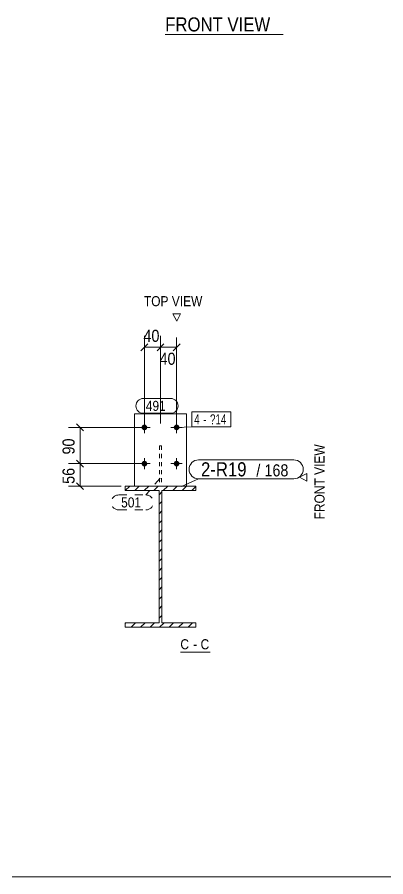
# Model space of a CAD drawing. Header units: millimetres. Extents: x 2 to 825, y 1 to 579.
# Drawn here: x 342.1 to 433.7, y 5 to 218.5 of the extents above; entities that cross this region are included whole.
import ezdxf

# ---------------------------------------------------------------- set-up
doc = ezdxf.new("R2010")
doc.units = ezdxf.units.MM
for name, pattern in [('XKITLINE00', [0]), ('XKITLINE01', [4, 1, -1, 1, -1]), ('XKITLINE02', [4, 2, -2])]:
    doc.linetypes.add(name, pattern=pattern)
for name, color, linetype, lineweight in [('Bolt', 3, 'Continuous', 0), ('BoltMark', 7, 'Continuous', 0), ('Dimensions', 7, 'Continuous', 0), ('DrawingSheet', 5, 'Continuous', 0), ('OtherObjectType', 7, 'Continuous', 0), ('Part', 2, 'Continuous', 0), ('PartMark', 7, 'Continuous', 0)]:
    doc.layers.add(name, color=color, linetype=linetype, lineweight=lineweight)
doc.styles.add('ARIAL', font='ARIAL.TTF')
doc.styles.add('ARIAL_NARROW', font='ARIALN.TTF')

# ---------------------------------------------------------------- blocks, each defined once
blk = doc.blocks.new('*A6')
at = {"layer": 'Part', "color": 7, "linetype": 'XKITLINE00', "lineweight": 0}
for p, q in [((368.95, 100.9), (370.05, 102)), ((368.95, 100.9), (368.95, 100.9)), ((371.31, 100.9), (372.41, 102)), ((373.66, 100.9), (374.76, 102)), ((376.02, 100.9), (377.12, 102)), ((377.35, 99.87), (378.05, 100.57)), ((378.38, 100.9), (379.48, 102)), ((380.74, 100.9), (381.84, 102)), ((383.09, 100.9), (384.19, 102)), ((385.45, 100.9), (386.45, 101.9)), ((377.35, 97.51), (378.05, 98.21)), ((377.35, 95.16), (378.05, 95.86)), ((377.35, 92.8), (378.05, 93.5)), ((377.35, 90.44), (378.05, 91.14)), ((377.35, 88.08), (378.05, 88.78)), ((377.35, 85.73), (378.05, 86.43)), ((377.35, 83.37), (378.05, 84.07)), ((377.35, 81.01), (378.05, 81.71)), ((377.35, 78.66), (378.05, 79.36)), ((377.35, 76.3), (378.05, 77)), ((377.35, 73.94), (378.05, 74.64)), ((377.35, 71.58), (378.05, 72.28)), ((377.35, 69.23), (378.05, 69.93)), ((368.95, 67.9), (369.15, 68.1)), ((370.41, 67), (371.51, 68.1)), ((372.77, 67), (373.87, 68.1)), ((375.12, 67), (376.22, 68.1)), ((377.48, 67), (378.58, 68.1)), ((379.84, 67), (380.94, 68.1)), ((382.2, 67), (383.3, 68.1)), ((384.55, 67), (385.65, 68.1))]:
    blk.add_line(p, q, dxfattribs=at)
blk = doc.blocks.new('*A163')
at = {"layer": 'Bolt'}
for points in [[(374.4, 116.57), (374.4, 116.53), (374.39, 116.5), (374.39, 116.46), (374.38, 116.43), (374.37, 116.4), (374.36, 116.36), (374.35, 116.33), (374.33, 116.3), (374.32, 116.27), (374.3, 116.24), (374.28, 116.21), (374.26, 116.18), (374.24, 116.16), (374.22, 116.13), (374.19, 116.11), (374.17, 116.08), (374.14, 116.06), (374.12, 116.04), (374.09, 116.02), (374.06, 116), (374.03, 115.98), (374, 115.97), (373.97, 115.95), (373.93, 115.94), (373.9, 115.93), (373.87, 115.92), (373.84, 115.91), (373.8, 115.91), (373.77, 115.9), (373.73, 115.9), (373.7, 115.9), (373.66, 115.9), (373.63, 115.9), (373.6, 115.91), (373.56, 115.91), (373.53, 115.92), (373.5, 115.93), (373.46, 115.94), (373.43, 115.95), (373.4, 115.97), (373.37, 115.98), (373.34, 116), (373.31, 116.02), (373.28, 116.04), (373.26, 116.06), (373.23, 116.08), (373.2, 116.11), (373.18, 116.13), (373.16, 116.16), (373.14, 116.18), (373.12, 116.21), (373.1, 116.24), (373.08, 116.27), (373.07, 116.3), (373.05, 116.33), (373.04, 116.36), (373.03, 116.4), (373.02, 116.43), (373.01, 116.46), (373.01, 116.5), (373, 116.53), (373, 116.57), (373, 116.6), (373, 116.63), (373, 116.67), (373.01, 116.7), (373.01, 116.74), (373.02, 116.77), (373.03, 116.8), (373.04, 116.84), (373.05, 116.87), (373.07, 116.9), (373.08, 116.93), (373.1, 116.96), (373.12, 116.99), (373.14, 117.02), (373.16, 117.04), (373.18, 117.07), (373.2, 117.1), (373.23, 117.12), (373.26, 117.14), (373.28, 117.16), (373.31, 117.18), (373.34, 117.2), (373.37, 117.22), (373.4, 117.23), (373.43, 117.25), (373.46, 117.26), (373.5, 117.27), (373.53, 117.28), (373.56, 117.29), (373.6, 117.29), (373.63, 117.3), (373.66, 117.3), (373.7, 117.3), (373.73, 117.3), (373.77, 117.3), (373.8, 117.29), (373.84, 117.29), (373.87, 117.28), (373.9, 117.27), (373.93, 117.26), (373.97, 117.25), (374, 117.23), (374.03, 117.22), (374.06, 117.2), (374.09, 117.18), (374.12, 117.16), (374.14, 117.14), (374.17, 117.12), (374.19, 117.1), (374.22, 117.07), (374.24, 117.04), (374.26, 117.02), (374.28, 116.99), (374.3, 116.96), (374.32, 116.93), (374.33, 116.9), (374.35, 116.87), (374.36, 116.84), (374.37, 116.8), (374.38, 116.77), (374.39, 116.74), (374.39, 116.7), (374.4, 116.67), (374.4, 116.63), (374.4, 116.6)], [(382.4, 116.57), (382.4, 116.53), (382.39, 116.5), (382.39, 116.46), (382.38, 116.43), (382.37, 116.4), (382.36, 116.36), (382.35, 116.33), (382.33, 116.3), (382.32, 116.27), (382.3, 116.24), (382.28, 116.21), (382.26, 116.18), (382.24, 116.16), (382.22, 116.13), (382.19, 116.11), (382.17, 116.08), (382.14, 116.06), (382.12, 116.04), (382.09, 116.02), (382.06, 116), (382.03, 115.98), (382, 115.97), (381.97, 115.95), (381.93, 115.94), (381.9, 115.93), (381.87, 115.92), (381.84, 115.91), (381.8, 115.91), (381.77, 115.9), (381.73, 115.9), (381.7, 115.9), (381.66, 115.9), (381.63, 115.9), (381.6, 115.91), (381.56, 115.91), (381.53, 115.92), (381.5, 115.93), (381.46, 115.94), (381.43, 115.95), (381.4, 115.97), (381.37, 115.98), (381.34, 116), (381.31, 116.02), (381.28, 116.04), (381.26, 116.06), (381.23, 116.08), (381.2, 116.11), (381.18, 116.13), (381.16, 116.16), (381.14, 116.18), (381.12, 116.21), (381.1, 116.24), (381.08, 116.27), (381.07, 116.3), (381.05, 116.33), (381.04, 116.36), (381.03, 116.4), (381.02, 116.43), (381.01, 116.46), (381.01, 116.5), (381, 116.53), (381, 116.57), (381, 116.6), (381, 116.63), (381, 116.67), (381.01, 116.7), (381.01, 116.74), (381.02, 116.77), (381.03, 116.8), (381.04, 116.84), (381.05, 116.87), (381.07, 116.9), (381.08, 116.93), (381.1, 116.96), (381.12, 116.99), (381.14, 117.02), (381.16, 117.04), (381.18, 117.07), (381.2, 117.1), (381.23, 117.12), (381.26, 117.14), (381.28, 117.16), (381.31, 117.18), (381.34, 117.2), (381.37, 117.22), (381.4, 117.23), (381.43, 117.25), (381.46, 117.26), (381.5, 117.27), (381.53, 117.28), (381.56, 117.29), (381.6, 117.29), (381.63, 117.3), (381.66, 117.3), (381.7, 117.3), (381.73, 117.3), (381.77, 117.3), (381.8, 117.29), (381.84, 117.29), (381.87, 117.28), (381.9, 117.27), (381.93, 117.26), (381.97, 117.25), (382, 117.23), (382.03, 117.22), (382.06, 117.2), (382.09, 117.18), (382.12, 117.16), (382.14, 117.14), (382.17, 117.12), (382.19, 117.1), (382.22, 117.07), (382.24, 117.04), (382.26, 117.02), (382.28, 116.99), (382.3, 116.96), (382.32, 116.93), (382.33, 116.9), (382.35, 116.87), (382.36, 116.84), (382.37, 116.8), (382.38, 116.77), (382.39, 116.74), (382.39, 116.7), (382.4, 116.67), (382.4, 116.63), (382.4, 116.6)], [(374.4, 107.57), (374.4, 107.53), (374.39, 107.5), (374.39, 107.46), (374.38, 107.43), (374.37, 107.4), (374.36, 107.36), (374.35, 107.33), (374.33, 107.3), (374.32, 107.27), (374.3, 107.24), (374.28, 107.21), (374.26, 107.18), (374.24, 107.16), (374.22, 107.13), (374.19, 107.11), (374.17, 107.08), (374.14, 107.06), (374.12, 107.04), (374.09, 107.02), (374.06, 107), (374.03, 106.98), (374, 106.97), (373.97, 106.95), (373.93, 106.94), (373.9, 106.93), (373.87, 106.92), (373.84, 106.91), (373.8, 106.91), (373.77, 106.9), (373.73, 106.9), (373.7, 106.9), (373.66, 106.9), (373.63, 106.9), (373.6, 106.91), (373.56, 106.91), (373.53, 106.92), (373.5, 106.93), (373.46, 106.94), (373.43, 106.95), (373.4, 106.97), (373.37, 106.98), (373.34, 107), (373.31, 107.02), (373.28, 107.04), (373.26, 107.06), (373.23, 107.08), (373.2, 107.11), (373.18, 107.13), (373.16, 107.16), (373.14, 107.18), (373.12, 107.21), (373.1, 107.24), (373.08, 107.27), (373.07, 107.3), (373.05, 107.33), (373.04, 107.36), (373.03, 107.4), (373.02, 107.43), (373.01, 107.46), (373.01, 107.5), (373, 107.53), (373, 107.57), (373, 107.6), (373, 107.63), (373, 107.67), (373.01, 107.7), (373.01, 107.74), (373.02, 107.77), (373.03, 107.8), (373.04, 107.84), (373.05, 107.87), (373.07, 107.9), (373.08, 107.93), (373.1, 107.96), (373.12, 107.99), (373.14, 108.02), (373.16, 108.04), (373.18, 108.07), (373.2, 108.1), (373.23, 108.12), (373.26, 108.14), (373.28, 108.16), (373.31, 108.18), (373.34, 108.2), (373.37, 108.22), (373.4, 108.23), (373.43, 108.25), (373.46, 108.26), (373.5, 108.27), (373.53, 108.28), (373.56, 108.29), (373.6, 108.29), (373.63, 108.3), (373.66, 108.3), (373.7, 108.3), (373.73, 108.3), (373.77, 108.3), (373.8, 108.29), (373.84, 108.29), (373.87, 108.28), (373.9, 108.27), (373.93, 108.26), (373.97, 108.25), (374, 108.23), (374.03, 108.22), (374.06, 108.2), (374.09, 108.18), (374.12, 108.16), (374.14, 108.14), (374.17, 108.12), (374.19, 108.1), (374.22, 108.07), (374.24, 108.04), (374.26, 108.02), (374.28, 107.99), (374.3, 107.96), (374.32, 107.93), (374.33, 107.9), (374.35, 107.87), (374.36, 107.84), (374.37, 107.8), (374.38, 107.77), (374.39, 107.74), (374.39, 107.7), (374.4, 107.67), (374.4, 107.63), (374.4, 107.6)], [(382.4, 107.57), (382.4, 107.53), (382.39, 107.5), (382.39, 107.46), (382.38, 107.43), (382.37, 107.4), (382.36, 107.36), (382.35, 107.33), (382.33, 107.3), (382.32, 107.27), (382.3, 107.24), (382.28, 107.21), (382.26, 107.18), (382.24, 107.16), (382.22, 107.13), (382.19, 107.11), (382.17, 107.08), (382.14, 107.06), (382.12, 107.04), (382.09, 107.02), (382.06, 107), (382.03, 106.98), (382, 106.97), (381.97, 106.95), (381.93, 106.94), (381.9, 106.93), (381.87, 106.92), (381.84, 106.91), (381.8, 106.91), (381.77, 106.9), (381.73, 106.9), (381.7, 106.9), (381.66, 106.9), (381.63, 106.9), (381.6, 106.91), (381.56, 106.91), (381.53, 106.92), (381.5, 106.93), (381.46, 106.94), (381.43, 106.95), (381.4, 106.97), (381.37, 106.98), (381.34, 107), (381.31, 107.02), (381.28, 107.04), (381.26, 107.06), (381.23, 107.08), (381.2, 107.11), (381.18, 107.13), (381.16, 107.16), (381.14, 107.18), (381.12, 107.21), (381.1, 107.24), (381.08, 107.27), (381.07, 107.3), (381.05, 107.33), (381.04, 107.36), (381.03, 107.4), (381.02, 107.43), (381.01, 107.46), (381.01, 107.5), (381, 107.53), (381, 107.57), (381, 107.6), (381, 107.63), (381, 107.67), (381.01, 107.7), (381.01, 107.74), (381.02, 107.77), (381.03, 107.8), (381.04, 107.84), (381.05, 107.87), (381.07, 107.9), (381.08, 107.93), (381.1, 107.96), (381.12, 107.99), (381.14, 108.02), (381.16, 108.04), (381.18, 108.07), (381.2, 108.1), (381.23, 108.12), (381.26, 108.14), (381.28, 108.16), (381.31, 108.18), (381.34, 108.2), (381.37, 108.22), (381.4, 108.23), (381.43, 108.25), (381.46, 108.26), (381.5, 108.27), (381.53, 108.28), (381.56, 108.29), (381.6, 108.29), (381.63, 108.3), (381.66, 108.3), (381.7, 108.3), (381.73, 108.3), (381.77, 108.3), (381.8, 108.29), (381.84, 108.29), (381.87, 108.28), (381.9, 108.27), (381.93, 108.26), (381.97, 108.25), (382, 108.23), (382.03, 108.22), (382.06, 108.2), (382.09, 108.18), (382.12, 108.16), (382.14, 108.14), (382.17, 108.12), (382.19, 108.1), (382.22, 108.07), (382.24, 108.04), (382.26, 108.02), (382.28, 107.99), (382.3, 107.96), (382.32, 107.93), (382.33, 107.9), (382.35, 107.87), (382.36, 107.84), (382.37, 107.8), (382.38, 107.77), (382.39, 107.74), (382.39, 107.7), (382.4, 107.67), (382.4, 107.63), (382.4, 107.6)]]:
    blk.add_hatch(color=3, dxfattribs=at).paths.add_polyline_path(points, flags=17)
at = {"layer": 'Bolt', "color": 3, "linetype": 'XKITLINE00', "lineweight": 0}
for p, q in [((373.7, 118), (373.7, 115.2)), ((381.7, 118), (381.7, 115.2)), ((375.1, 116.6), (372.3, 116.6)), ((383.1, 116.6), (380.3, 116.6)), ((373.7, 109), (373.7, 106.2)), ((381.7, 109), (381.7, 106.2)), ((375.1, 107.6), (372.3, 107.6)), ((383.1, 107.6), (380.3, 107.6))]:
    blk.add_line(p, q, dxfattribs=at)
blk = doc.blocks.new('*A164')
at = {"layer": 'Part', "color": 2, "linetype": 'XKITLINE00', "lineweight": 0}
for p, q in [((368.95, 100.9), (368.95, 102)), ((368.95, 102), (386.45, 102)), ((377.35, 100.9), (368.95, 100.9)), ((377.35, 68.1), (377.35, 100.9)), ((386.45, 100.9), (378.05, 100.9)), ((378.05, 100.9), (378.05, 68.1)), ((386.45, 102), (386.45, 100.9)), ((368.95, 67), (368.95, 68.1)), ((368.95, 68.1), (377.35, 68.1)), ((386.45, 67), (368.95, 67)), ((378.05, 68.1), (386.45, 68.1)), ((386.45, 68.1), (386.45, 67))]:
    blk.add_line(p, q, dxfattribs=at)
blk = doc.blocks.new('*A165')
at = {"layer": 'Part', "color": 2, "linetype": 'XKITLINE00', "lineweight": 0}
for p, q in [((371.2, 102), (371.2, 120)), ((371.2, 120), (384.2, 120)), ((384.2, 102), (384.2, 120))]:
    blk.add_line(p, q, dxfattribs=at)
at = {"layer": 'Part', "color": 7, "linetype": 'XKITLINE01', "lineweight": 0}
blk.add_line((371.2, 102), (384.2, 102), dxfattribs=at)
blk = doc.blocks.new('*A166')
at = {"layer": 'Part', "color": 7, "linetype": 'XKITLINE01', "lineweight": 0}
for p, q in [((377.95, 112), (377.45, 112)), ((377.45, 112), (377.45, 102)), ((377.95, 112), (377.95, 102)), ((377.95, 102), (377.45, 102))]:
    blk.add_line(p, q, dxfattribs=at)
blk = doc.blocks.new('*A176')
at = {"layer": 'DrawingSheet', "color": 5, "linetype": 'XKITLINE00', "lineweight": 0}
blk.add_line((5, 5), (825, 5), dxfattribs=at)
blk = doc.blocks.new('*A189')
at = {"layer": 'OtherObjectType', "color": 7, "linetype": 'XKITLINE00', "lineweight": 0}
blk.add_line((378.87, 214.17), (408.17, 214.17), dxfattribs=at)
at = {"layer": 'OtherObjectType', "color": 7, "style": 'ARIAL', "width": 0.85}
blk.add_text('FRONT VIEW', height=3.5, dxfattribs=at).set_placement((378.87, 214.92))
blk = doc.blocks.new('*A343')
at = {"layer": 'Dimensions', "color": 7, "linetype": 'XKITLINE00', "lineweight": 0}
for p, q in [((372.7, 107.6), (354.85, 107.6)), ((356.85, 108.45), (358.55, 106.75)), ((357.7, 102), (357.7, 107.6)), ((356.85, 102.85), (358.55, 101.15)), ((367.95, 102), (354.85, 102))]:
    blk.add_line(p, q, dxfattribs=at)
at = {"layer": 'Dimensions', "color": 3}
for p in [(357.7, 107.6), (357.7, 102)]:
    blk.add_point(p, dxfattribs=at)
at = {"layer": 'Dimensions', "color": 3, "style": 'ARIAL', "width": 0.85}
blk.add_text('56', height=3, rotation=90.0002, dxfattribs=at).set_placement((356.35, 102.58))
blk = doc.blocks.new('*A344')
at = {"layer": 'Dimensions', "color": 7, "linetype": 'XKITLINE00', "lineweight": 0}
for p, q in [((356.85, 117.45), (358.55, 115.75)), ((372.7, 116.6), (354.85, 116.6)), ((357.7, 107.6), (357.7, 116.6)), ((372.7, 107.6), (354.85, 107.6)), ((356.85, 108.45), (358.55, 106.75))]:
    blk.add_line(p, q, dxfattribs=at)
at = {"layer": 'Dimensions', "color": 3}
for p in [(357.7, 116.6), (357.7, 107.6)]:
    blk.add_point(p, dxfattribs=at)
at = {"layer": 'Dimensions', "color": 3, "style": 'ARIAL', "width": 0.85}
blk.add_text('90', height=3, rotation=90.0002, dxfattribs=at).set_placement((356.35, 109.88))
blk = doc.blocks.new('*A345')
at = {"layer": 'Dimensions', "color": 7, "linetype": 'XKITLINE00', "lineweight": 0}
for p, q in [((373.7, 117.6), (373.7, 139.35)), ((377.7, 117.6), (377.7, 139.35)), ((374.55, 137.35), (372.85, 135.65)), ((378.55, 137.35), (376.85, 135.65)), ((373.7, 136.5), (377.7, 136.5))]:
    blk.add_line(p, q, dxfattribs=at)
at = {"layer": 'Dimensions', "color": 3}
for p in [(373.7, 136.5), (377.7, 136.5)]:
    blk.add_point(p, dxfattribs=at)
at = {"layer": 'Dimensions', "color": 3, "style": 'ARIAL', "width": 0.85}
blk.add_text('40', height=3, dxfattribs=at).set_placement((373.47, 137.85))
blk = doc.blocks.new('*A346')
at = {"layer": 'Dimensions', "color": 7, "linetype": 'XKITLINE00', "lineweight": 0}
for p, q in [((377.7, 117.6), (377.7, 138.9)), ((381.7, 117.6), (381.7, 138.9)), ((378.55, 137.35), (376.85, 135.65)), ((382.55, 137.35), (380.85, 135.65)), ((377.7, 136.5), (381.7, 136.5))]:
    blk.add_line(p, q, dxfattribs=at)
at = {"layer": 'Dimensions', "color": 3}
for p in [(377.7, 136.5), (381.7, 136.5)]:
    blk.add_point(p, dxfattribs=at)
at = {"layer": 'Dimensions', "color": 3, "style": 'ARIAL', "width": 0.85}
blk.add_text('40', height=3, dxfattribs=at).set_placement((377.47, 132.15))
blk = doc.blocks.new('*A347')
at = {"layer": 'BoltMark', "color": 7, "linetype": 'XKITLINE00', "lineweight": 0}
for p, q in [((385.47, 120.45), (395.16, 120.45)), ((385.47, 116.75), (385.47, 120.45)), ((395.16, 116.75), (395.16, 120.45)), ((381.7, 116.6), (385.47, 116.75)), ((385.47, 116.75), (395.16, 116.75))]:
    blk.add_line(p, q, dxfattribs=at)
at = {"layer": 'BoltMark', "color": 3, "style": 'ARIAL_NARROW', "width": 0.85}
for s, p in [('4', (386.07, 117.35)), ('?14', (390, 117.35)), ('-', (388.34, 117.35))]:
    blk.add_text(s, height=2.5, dxfattribs=at).set_placement(p)
blk = doc.blocks.new('*A348')
at = {"layer": 'PartMark', "color": 7, "linetype": 'XKITLINE02', "lineweight": 0}
for p, q in [((377.58, 104.03), (374.08, 99.82)), ((367.32, 99.82), (374.08, 99.82)), ((367.32, 96.12), (374.08, 96.12))]:
    blk.add_line(p, q, dxfattribs=at)
for centre, start, end in [((367.32, 97.97), 90, 270), ((374.08, 97.97), 270, 90)]:
    blk.add_arc(centre, 1.85, start, end, dxfattribs=at)
at = {"layer": 'PartMark', "color": 3, "style": 'ARIAL', "width": 0.85}
blk.add_text('501', height=2.5, dxfattribs=at).set_placement((367.92, 96.72))
blk = doc.blocks.new('*A349')
at = {"layer": 'PartMark', "color": 7, "linetype": 'XKITLINE00', "lineweight": 0}
for p, q in [((373.45, 123.8), (380.21, 123.8)), ((373.45, 120.1), (380.21, 120.1))]:
    blk.add_line(p, q, dxfattribs=at)
for centre, start, end in [((373.45, 121.95), 90, 270), ((380.21, 121.95), 270, 90)]:
    blk.add_arc(centre, 1.85, start, end, dxfattribs=at)
at = {"layer": 'PartMark', "color": 3, "style": 'ARIAL', "width": 0.85}
blk.add_text('491', height=2.5, dxfattribs=at).set_placement((374.05, 120.7))
blk = doc.blocks.new('*A350')
at = {"layer": 'PartMark', "color": 7, "linetype": 'XKITLINE00', "lineweight": 0}
for p, q in [((387.16, 108.54), (410.81, 108.54)), ((382.92, 101.95), (387.16, 103.84)), ((387.16, 103.84), (410.81, 103.84))]:
    blk.add_line(p, q, dxfattribs=at)
for centre, start, end in [((387.16, 106.19), 90, 270), ((410.81, 106.19), 270, 90)]:
    blk.add_arc(centre, 2.35, start, end, dxfattribs=at)
at = {"layer": 'PartMark', "color": 1, "style": 'ARIAL', "width": 0.85}
blk.add_text('2-R19', height=3.5, dxfattribs=at).set_placement((387.76, 104.44))
at = {"layer": 'PartMark', "color": 3, "style": 'ARIAL', "width": 0.85}
for s, p in [('/', (401.52, 104.44)), ('168', (403.54, 104.44))]:
    blk.add_text(s, height=3, dxfattribs=at).set_placement(p)
blk = doc.blocks.new('*A351')
at = {"layer": 'OtherObjectType', "color": 7, "linetype": 'XKITLINE00', "lineweight": 0}
for p, q in [((381.73, 142.95), (380.79, 144.83)), ((380.79, 144.83), (382.67, 144.83)), ((382.67, 144.83), (381.73, 142.95)), ((381.73, 142.95), (381.73, 142.95)), ((412.21, 104.23), (414.09, 105.16)), ((414.09, 105.16), (414.09, 103.29)), ((414.09, 103.29), (412.21, 104.23)), ((412.21, 104.23), (412.21, 104.23)), ((382.64, 60.75), (390.07, 60.75))]:
    blk.add_line(p, q, dxfattribs=at)
at = {"layer": 'OtherObjectType', "color": 7, "style": 'ARIAL', "width": 0.85}
for s, p in [('TOP VIEW', (373.58, 146.7)), ('C', (382.64, 61.5)), ('-', (385.8, 61.5)), ('C', (387.66, 61.5))]:
    blk.add_text(s, height=2.5, dxfattribs=at).set_placement(p)
blk.add_text('FRONT VIEW', height=2.5, rotation=90, dxfattribs=at).set_placement((418.46, 93.76))

msp = doc.modelspace()

# ---------------------------------------------------------------- block references
at = {"lineweight": 0}
for name in ['*A176', '*A189', '*A345', '*A346', '*A349', '*A165', '*A347', '*A344', '*A163', '*A166', '*A343', '*A350', '*A348', '*A6', '*A164']:
    msp.add_blockref(name, (0, 0), dxfattribs=at)
at = {"layer": 'OtherObjectType', "lineweight": 0}
msp.add_blockref('*A351', (0, 0), dxfattribs=at)

doc.saveas('drawing.dxf')
